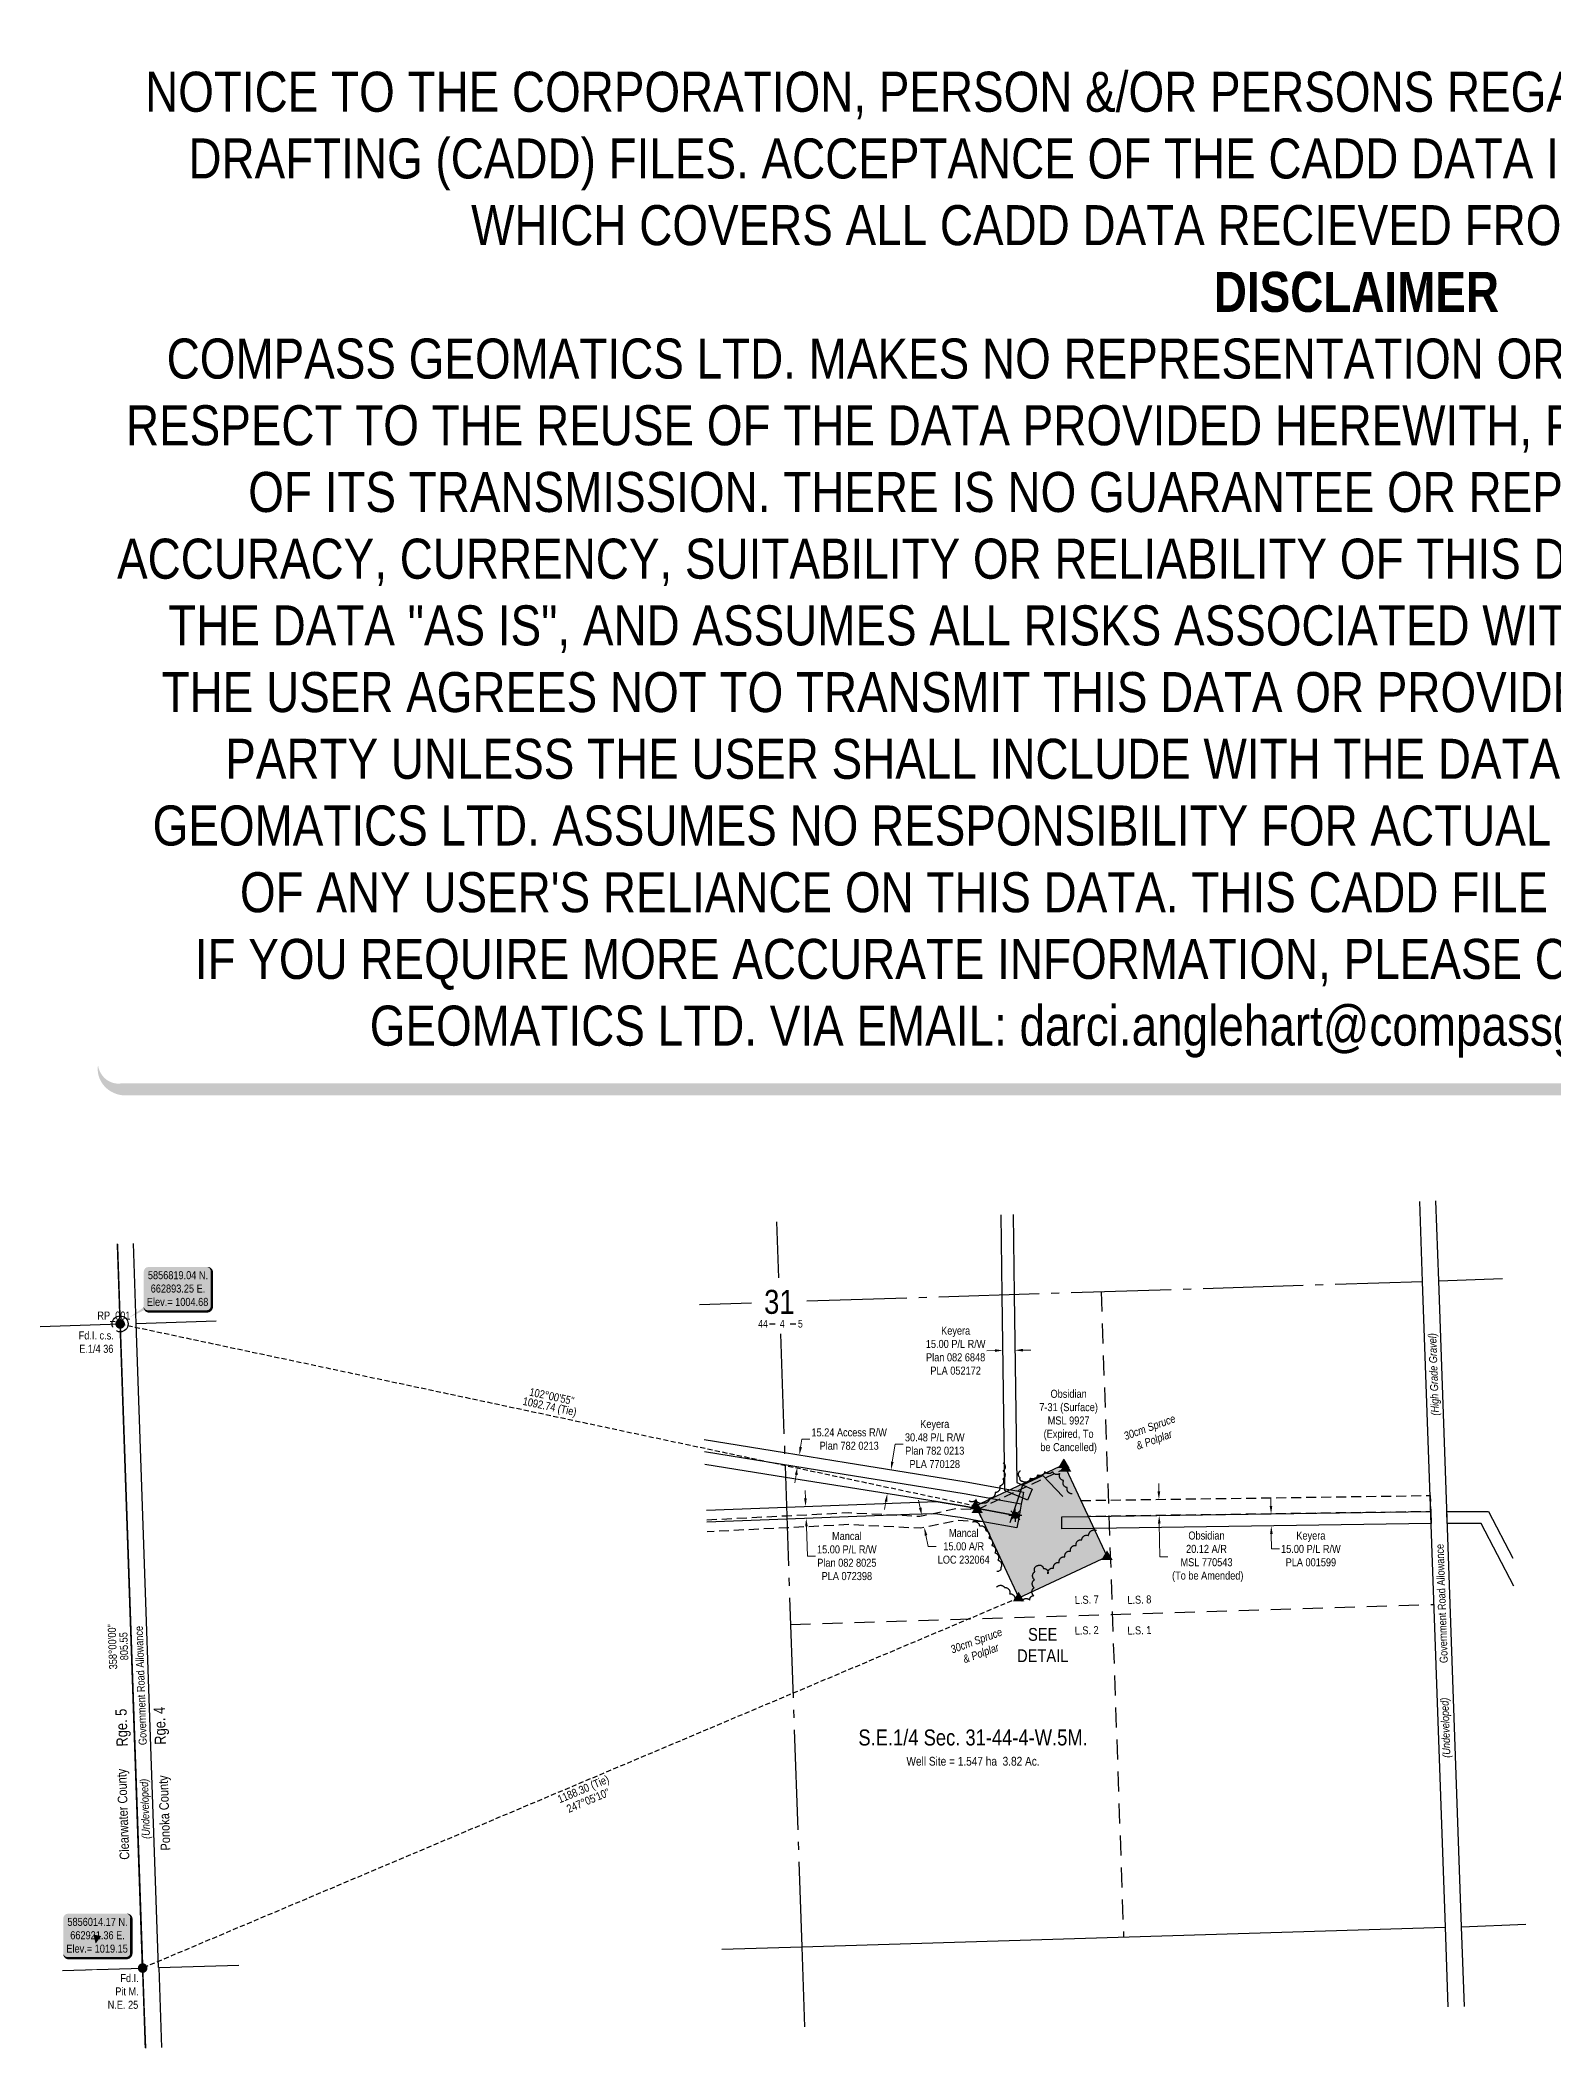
# Model space of a CAD drawing. Extents: x 662793 to 666281, y 5855898 to 5858423.
# Drawn here: x 662793 to 664684, y 5855913 to 5858423 of the extents above; entities that cross this region are included whole.
import ezdxf
from ezdxf.enums import TextEntityAlignment as Align

# ---------------------------------------------------------------- set-up
doc = ezdxf.new("R2010")
doc.units = 0
doc.header["$LTSCALE"] = 5
doc.header["$PDSIZE"] = 0.5
for name, pattern in [('0', [1, 1, 0]), ('BORDER2', [22.225, 6.35, -3.175, 6.35, -3.175, 0, -3.175]), ('foc-ACCESSROAD', [3.75, 2.5, -1.25]), ('foc-LSD', [8, 5, -3]), ('foc-QUARTERLINE', [33, 25, -3, 2, -3]), ('foc-TIELINE', [1.875, 1.25, -0.625])]:
    doc.linetypes.add(name, pattern=pattern)
doc.layers.get('Defpoints').update_dxf_attribs({"color": 9})
for name, color, linetype in [('10', 1, 'Continuous'), ('35', 37, 'Continuous'), ('9', 3, 'Continuous'), ('AS-FENCE', 48, 'foc-FENCE'), ('C-AR', 13, 'foc-ACCESSROAD'), ('C-SYMBOL', 7, 'Continuous'), ('C-WS', 13, 'foc-ACCESSROAD'), ('C-WS-S', 8, 'Continuous'), ('D-TXT', 6, 'Continuous'), ('DETAIL-T', 7, 'Continuous'), ('F-AR', 190, 'foc-ACCESSROAD'), ('F-RW', 190, 'Continuous'), ('L-33', 7, 'Continuous'), ('L-AREAREQUIRED', 7, 'Continuous'), ('L-BD', 7, 'Continuous'), ('L-MON', 1, 'Continuous'), ('L-QSEC', 8, 'foc-QUARTERLINE'), ('L-ROAD-T', 7, 'Continuous'), ('L-SEC', 7, 'Continuous'), ('L-SECLBL', 7, 'Continuous'), ('L-SECTION-LSD', 7, 'foc-LSD'), ('L-TIE', 7, 'foc-TIELINE'), ('P-PROPOSED', 10, 'Continuous'), ('P-PROPOSED-H', 21, 'Continuous'), ('T-BUSH', 110, '0'), ('T-BUSH-T', 110, 'Continuous')]:
    doc.layers.add(name, color=color, linetype=linetype)
doc.layers.add('AS-COUNTY', color=7, linetype='BORDER2', lineweight=60, true_color=0xcc33ff)
for name, color, linetype, lineweight in [('C-AR-T', 13, 'Continuous', 9), ('C-WS-T', 13, 'Continuous', 9), ('F-AR-T', 190, 'Continuous', 9), ('F-RW-T', 190, 'Continuous', 9), ('T-TEXT', 48, 'Continuous', 18)]:
    doc.layers.add(name, color=color, linetype=linetype, lineweight=lineweight)
doc.layers.add('DISCLAIMER', color=7, linetype='Continuous', plot=False)
doc.styles.add('100L', font='ARIALN.TTF', dxfattribs={"height": 11})
doc.styles.add('175L', font='ARIALN.TTF', dxfattribs={"height": 20})
doc.styles.add('240', font='ARIALN.TTF', dxfattribs={"height": 30})
doc.styles.add('80', font='ARIALN.TTF', dxfattribs={"height": 10})
doc.styles.add('80CG', font='ARIALN.TTF', dxfattribs={"height": 10})
doc.styles.add('80L', font='ARIALN.TTF', dxfattribs={"height": 10})
doc.styles.add('80LS', font='ARIALNI.TTF', dxfattribs={"height": 10})
doc.styles.add('foc-LtypeFont', font='ARIALN.TTF', dxfattribs={"height": 7.35})
doc.styles.add('SIMPLEX', font='ARIALN.TTF')
doc.linetypes.add('foc-FENCE', pattern='A,10,-1,["X",foc-LtypeFont,S=0.2,R=0,X=-0.625,Y=-0.75],-1.24', length=12.24)
doc.dimstyles.new('Compass 5 000', dxfattribs={"dimscale": 5, "dimtxt": 9, "dimasz": 2, "dimexe": 0.2, "dimexo": 0.0625, "dimgap": 0.5, "dimtad": 0, "dimtih": 1, "dimtoh": 1, "dimzin": 0, "dimdsep": 46, "dimtxsty": '80CG', "dimcen": 0.1, "dimse1": 1, "dimse2": 1, "dimclrd": 256, "dimclrt": 256, "dimaunit": 1, "dimadec": 4, "dimazin": 0, "dimtfac": 0.06, "dimtofl": 0, "dimtmove": 0, "dimatfit": 1, "dimfxl": 0.2, "dimtolj": 1, "dimtzin": 0, "dimlwd": -1, "dimarcsym": 0})

# ---------------------------------------------------------------- blocks, each defined once
blk = doc.blocks.new('L-SECLBL')
at = {"layer": '9', "color": 7}
for p, q in [((-5.1, -27.8), (-12.3, -27.8)), ((20.7, -27.8), (13.5, -27.8))]:
    blk.add_line(p, q, dxfattribs=at)
at = {"layer": '10', "color": 2, "style": 'SIMPLEX'}
blk.add_attdef('SEC', text='', height=30, dxfattribs=at).set_placement((0, 0), align=Align.MIDDLE)
at = {"layer": '10', "color": 5, "style": '80L'}
blk.add_attdef('TWP', text='', height=9.5, dxfattribs=at).set_placement((-14.4, -27.4), align=Align.MIDDLE_RIGHT)
blk.add_attdef('RGE', text='', height=9.5, dxfattribs=at).set_placement((3.6, -27.4), align=Align.MIDDLE_CENTER)
blk.add_attdef('MER', text='', height=9.5, dxfattribs=at).set_placement((23.2, -27.4), align=Align.MIDDLE_LEFT)
blk = doc.blocks.new('*D37')
at = {"layer": 'C-AR-T', "transparency": 16777216}
for p, q in [((664190.6, 5856609.8), (664190.5, 5856619.8)), ((664191.2, 5856569.7), (664191.7, 5856528.1)), ((664191.7, 5856528.1), (664201.7, 5856528.1))]:
    blk.add_line(p, q, dxfattribs=at)
for points in [[(664192.3, 5856609.8), (664188.9, 5856609.8), (664190.7, 5856599.8)], [(664192.8, 5856569.7), (664189.5, 5856569.6), (664191, 5856579.7)]]:
    blk.add_solid(points, dxfattribs=at)
at = {"layer": 'Defpoints', "color": 0, "transparency": 16777216}
for p in [(664190.7, 5856599.8), (664222.7, 5856600.2), (664223, 5856580.1)]:
    blk.add_point(p, dxfattribs=at)
at = {"layer": 'C-AR-T', "transparency": 16777216, "insert": (664250.1, 5856528.1), "char_height": 10, "attachment_point": 5, "style": '80CG'}
blk.add_mtext('\\A1;Obsidian\\P20.12 A/R\\PMSL 770543\\P (To be Amended)', dxfattribs=at)
blk = doc.blocks.new('*D38')
at = {"layer": 'Defpoints', "color": 0, "transparency": 16777216}
for p in [(664327.8, 5856581.6), (664328, 5856566.6), (664331, 5856566.6)]:
    blk.add_point(p, dxfattribs=at)
at = {"layer": 'F-RW-T', "transparency": 16777216}
for p, q in [((664330.6, 5856591.6), (664330.5, 5856601.6)), ((664331.1, 5856556.6), (664331.4, 5856537.8)), ((664331.4, 5856537.8), (664341.4, 5856537.8))]:
    blk.add_line(p, q, dxfattribs=at)
for points in [[(664332.3, 5856591.7), (664329, 5856591.6), (664330.8, 5856581.6)], [(664332.8, 5856556.7), (664329.5, 5856556.6), (664331, 5856566.6)]]:
    blk.add_solid(points, dxfattribs=at)
at = {"layer": 'F-RW-T', "transparency": 16777216, "insert": (664380.5, 5856537.8), "char_height": 10, "attachment_point": 5, "style": '80CG'}
blk.add_mtext('\\A1;Keyera\\P15.00 P/L R/W\\PPLA 001599', dxfattribs=at)
blk = doc.blocks.new('*D39')
at = {"layer": 'Defpoints', "color": 0, "transparency": 16777216}
for p in [(663894.6, 5856579.4), (663919.5, 5856584.5), (663922.5, 5856569.9)]:
    blk.add_point(p, dxfattribs=at)
at = {"layer": 'F-AR-T', "transparency": 16777216}
for p, q in [((663892.6, 5856589.1), (663890.6, 5856598.9)), ((663899.7, 5856554.9), (663902.6, 5856541.1)), ((663902.6, 5856541.1), (663912.6, 5856541.1))]:
    blk.add_line(p, q, dxfattribs=at)
for points in [[(663894.2, 5856589.5), (663891, 5856588.8), (663894.6, 5856579.4)], [(663901.4, 5856555.2), (663898.1, 5856554.5), (663897.7, 5856564.7)]]:
    blk.add_solid(points, dxfattribs=at)
at = {"layer": 'F-AR-T', "transparency": 16777216, "insert": (663946.9, 5856541.1), "char_height": 10, "attachment_point": 5, "style": '80CG'}
blk.add_mtext('\\A1;Mancal\\P15.00 A/R\\PLOC 232064', dxfattribs=at)
blk = doc.blocks.new('*D40')
at = {"layer": 'Defpoints', "color": 0, "transparency": 16777216}
for p in [(663770, 5856591.8), (663750.1, 5856576), (663770.5, 5856576.8)]:
    blk.add_point(p, dxfattribs=at)
at = {"layer": 'F-RW-T', "transparency": 16777216}
for p, q in [((663749.2, 5856601), (663748.8, 5856611)), ((663750.4, 5856566), (663751.8, 5856528.9)), ((663751.8, 5856528.9), (663761.8, 5856528.9))]:
    blk.add_line(p, q, dxfattribs=at)
for points in [[(663750.8, 5856601.1), (663747.5, 5856600.9), (663749.5, 5856591)], [(663752.1, 5856566.1), (663748.8, 5856566), (663750.1, 5856576)]]:
    blk.add_solid(points, dxfattribs=at)
at = {"layer": 'F-RW-T', "transparency": 16777216, "insert": (663800.9, 5856528.9), "char_height": 10, "attachment_point": 5, "style": '80CG'}
blk.add_mtext('\\A1;Mancal\\P15.00 P/L R/W\\PPlan 082 8025\\PPLA 072398', dxfattribs=at)
blk = doc.blocks.new('*D41')
at = {"layer": 'Defpoints', "color": 0, "transparency": 16777216}
for p in [(663995.9, 5856785.9), (663996.7, 5856727.6), (664011.7, 5856727.8)]:
    blk.add_point(p, dxfattribs=at)
at = {"layer": 'F-RW-T', "transparency": 16777216}
for p, q in [((663985.9, 5856785.8), (663975.9, 5856785.6)), ((664020.9, 5856786.2), (664030.9, 5856786.3))]:
    blk.add_line(p, q, dxfattribs=at)
for points in [[(663985.9, 5856787.4), (663985.9, 5856784.1), (663995.9, 5856785.9)], [(664020.9, 5856787.9), (664021, 5856784.5), (664010.9, 5856786.1)]]:
    blk.add_solid(points, dxfattribs=at)
at = {"layer": 'F-RW-T', "transparency": 16777216, "insert": (663936.8, 5856785.6), "char_height": 10, "attachment_point": 5, "style": '80CG'}
blk.add_mtext('\\A1;Keyera\\P15.00 P/L R/W\\PPlan 082 6848\\PPLA 052172', dxfattribs=at)
blk = doc.blocks.new('*D42')
at = {"layer": 'Defpoints', "color": 0, "transparency": 16777216}
for p in [(663741.6, 5856655.4), (663812.2, 5856644), (663809.8, 5856629)]:
    blk.add_point(p, dxfattribs=at)
at = {"layer": 'F-RW-T', "transparency": 16777216}
for p, q in [((663743.2, 5856665.2), (663744.8, 5856675.1)), ((663744.8, 5856675.1), (663754.8, 5856675.1)), ((663737.6, 5856630.4), (663736, 5856620.6))]:
    blk.add_line(p, q, dxfattribs=at)
for points in [[(663741.6, 5856665.5), (663744.9, 5856665), (663741.6, 5856655.4)], [(663736, 5856630.7), (663739.3, 5856630.2), (663739.2, 5856640.3)]]:
    blk.add_solid(points, dxfattribs=at)
at = {"layer": 'F-RW-T', "transparency": 16777216, "insert": (663803.8, 5856675.1), "char_height": 10, "attachment_point": 5, "style": '80CG'}
blk.add_mtext('\\A1;15.24 Access R/W\\PPlan 782 0213', dxfattribs=at)
blk = doc.blocks.new('STRIA')
blk.add_hatch(color=255).paths.add_polyline_path([(-0.04, 1.52), (-1.47, -0.87), (1.39, -0.87)])
blk = doc.blocks.new('STRIAA')
blk.add_blockref('STRIA', (0, 0))
blk = doc.blocks.new('STRIB')
at = {"color": 1}
blk.add_solid([(-1.12, -0.67), (-0.04, 1.13), (1.04, -0.67)], dxfattribs=at)
blk = doc.blocks.new('STRIBB')
blk.add_blockref('STRIB', (0, 0))
blk = doc.blocks.new('STRICC')
for name in ['STRIAA', 'STRIBB']:
    blk.add_blockref(name, (0, 0))
blk = doc.blocks.new('fdspike')
blk.add_blockref('STRICC', (0, 0))
blk = doc.blocks.new('TRIA')
blk.add_hatch(color=255).paths.add_polyline_path([(-0.04, 1.52), (-1.47, -0.87), (1.39, -0.87)])
blk = doc.blocks.new('TRIAA')
blk.add_blockref('TRIA', (0, 0))
blk = doc.blocks.new('TRIB')
at = {"color": 1}
blk.add_lwpolyline([(-1.12, -0.67), (-0.04, 1.13), (1.04, -0.67)], close=True, dxfattribs=at)
blk = doc.blocks.new('TRIBB')
blk.add_blockref('TRIB', (0, 0))
blk = doc.blocks.new('TRICC')
for name in ['TRIAA', 'TRIBB']:
    blk.add_blockref(name, (0, 0))
blk = doc.blocks.new('plspike')
blk.add_blockref('TRICC', (0, 0))
blk = doc.blocks.new('GAS')
h = blk.add_hatch(color=255)
h.dxf.hatch_style = 1
edge = h.paths.add_edge_path()
edge.add_arc((0, 0), 0.9, 0, 360)
for p, q in [((-0.81, 0), (-1.62, 0)), ((-0.57, 0.57), (-1.14, 1.14)), ((0, 0.81), (0, 1.62)), ((0.57, 0.57), (1.14, 1.14)), ((1.62, 0), (0.81, 0)), ((-0.57, -0.57), (-1.14, -1.14)), ((0, -0.81), (0, -1.62)), ((1.14, -1.14), (0.57, -0.57))]:
    blk.add_line(p, q)
blk.add_circle((0, 0), 0.8)
blk = doc.blocks.new('*U43')
h = blk.add_hatch(color=254)
edge = h.paths.add_edge_path()
edge.add_line((-36.5, -28.5), (36.5, -28.5))
edge.add_arc((36.5, -22.5), 6, 270, 360)
edge.add_line((42.5, -22.5), (42.5, 21))
edge.add_arc((36.5, 21), 6, 0, 90)
edge.add_line((36.5, 27), (-36.5, 27))
edge.add_arc((-36.5, 21), 6, 90, 180)
edge.add_line((-42.5, 21), (-42.5, -22.5))
edge.add_arc((-36.5, -22.5), 6, 180, 270)
at = {"color": 1, "flags": 128}
blk.add_lwpolyline([(-36.5, -28.5, 3, 3, 0), (36.5, -28.5, 3, 3, 0.414214), (42.5, -22.5, 3, 3, 0), (42.5, 21, 3, 0, 0.414214), (36.5, 27, 0, 0, 0), (-36.5, 27, 0, 0, 0.414214), (-42.5, 21, 0, 0, 0), (-42.5, -22.5, 0, 3, 0.414214)], format="xyseb", close=True, dxfattribs=at)
blk.add_lwpolyline([(-2, -10.4, 0, 10, 0), (0, 0, 5, 5, 0)], format="xyseb", dxfattribs=at)
at = {"color": 1, "style": '80'}
blk.add_attdef('ENTER_TEXT_001', (-36, -5), '', height=10, dxfattribs=at)
blk = doc.blocks.new('*U44')
h = blk.add_hatch(color=254)
edge = h.paths.add_edge_path()
edge.add_line((-36.5, -28.5), (36.5, -28.5))
edge.add_arc((36.5, -22.5), 6, 270, 360)
edge.add_line((42.5, -22.5), (42.5, 21))
edge.add_arc((36.5, 21), 6, 0, 90)
edge.add_line((36.5, 27), (-36.5, 27))
edge.add_arc((-36.5, 21), 6, 90, 180)
edge.add_line((-42.5, 21), (-42.5, -22.5))
edge.add_arc((-36.5, -22.5), 6, 180, 270)
at = {"color": 1, "flags": 128}
blk.add_lwpolyline([(-36.5, -28.5, 3, 3, 0), (36.5, -28.5, 3, 3, 0.414214), (42.5, -22.5, 3, 3, 0), (42.5, 21, 3, 0, 0.414214), (36.5, 27, 0, 0, 0), (-36.5, 27, 0, 0, 0.414214), (-42.5, 21, 0, 0, 0), (-42.5, -22.5, 0, 3, 0.414214)], format="xyseb", close=True, dxfattribs=at)
blk.add_lwpolyline([(-61.7, -36.8, 0, 10, 0), (0, 0, 5, 5, 0)], format="xyseb", dxfattribs=at)
at = {"color": 1, "style": '80'}
blk.add_attdef('ENTER_TEXT_001', (-36, -5), '', height=10, dxfattribs=at)
blk = doc.blocks.new('*D50')
at = {"layer": 'Defpoints', "color": 0, "transparency": 16777216}
for p in [(663847, 5856638.4), (663856.1, 5856636.9), (663842.2, 5856608.3)]:
    blk.add_point(p, dxfattribs=at)
at = {"layer": 'F-RW-T', "transparency": 16777216}
for p, q in [((663857.7, 5856646.8), (663861.3, 5856668.9)), ((663861.3, 5856668.9), (663871.3, 5856668.9)), ((663849.7, 5856597), (663848.1, 5856587.1))]:
    blk.add_line(p, q, dxfattribs=at)
for points in [[(663856.1, 5856647.1), (663859.4, 5856646.5), (663856.1, 5856636.9)], [(663848.1, 5856597.2), (663851.4, 5856596.7), (663851.3, 5856606.8)]]:
    blk.add_solid(points, dxfattribs=at)
at = {"layer": 'F-RW-T', "transparency": 16777216, "insert": (663910.7, 5856668.9), "char_height": 10, "attachment_point": 5, "style": '80CG'}
blk.add_mtext('\\A1;Keyera\\P30.48 P/L R/W\\PPlan 782 0213\\PPLA 770128', dxfattribs=at)
blk = doc.blocks.new('fdia')
at = {"color": 255, "const_width": 1}
blk.add_lwpolyline([(-0.5, 0, 1), (0.5, 0, 1)], format="xyb", close=True, dxfattribs=at)
blk = doc.blocks.new('Fdiaa')
blk.add_blockref('fdia', (0, 0))
blk = doc.blocks.new('fdib')
at = {"color": 1, "const_width": 1.6}
blk.add_lwpolyline([(-0.4, 0, 1), (0.4, 0, 1)], format="xyb", close=True, dxfattribs=at)
at = {"color": 1}
blk.add_circle((0, 0), 0.8, dxfattribs=at)
blk = doc.blocks.new('Fdibb')
blk.add_blockref('fdib', (0, 0))
blk = doc.blocks.new('fdicc')
for name in ['Fdibb', 'Fdiaa']:
    blk.add_blockref(name, (0, 0))
blk = doc.blocks.new('FDI')
blk.add_blockref('fdicc', (0, 0))
blk = doc.blocks.new('Disclaimer_Legal')
at = {"layer": 'DISCLAIMER', "color": 254, "flags": 128}
blk.add_lwpolyline([(-3612.9, -1104.6, 37.5, 37.5, 0), (4096.1, -1104.6, 37.5, 37.5, 0.414214), (4171.1, -1029.6, 37.5, 37.5, 0), (4171.1, 2078.7, 37.5, 0, 0.414214), (4096.1, 2153.7, 0, 0, 0), (-3612.9, 2153.7, 0, 0, 0.414214), (-3687.9, 2078.7, 0, 0, 0), (-3687.9, -1029.6, 0, 37.5, 0.414214)], format="xyseb", close=True, dxfattribs=at)
at = {"layer": 'DISCLAIMER', "color": 254, "insert": (241.6, 533.9), "char_height": 125, "width": 7717.568, "attachment_point": 5, "style": '80'}
blk.add_mtext('NOTICE TO THE CORPORATION, PERSON &/OR PERSONS REGARDING THIS COMPUTER AIDED DESIGN AND DRAFTING (CADD) FILES. ACCEPTANCE OF THE CADD DATA IS BASED ON THE FOLLOWING DISCLAIMER WHICH COVERS ALL CADD DATA RECIEVED FROM COMPASS GEOMATICS LTD.\\P{\\fArial Narrow|b1|i0|c0|p34;DISCLAIMER}\\PCOMPASS GEOMATICS LTD. MAKES NO REPRESENTATION OR WARRANTIES, EXPRESS OR IMPLIED, WITH RESPECT TO THE REUSE OF THE DATA PROVIDED HEREWITH, REGARDLESS OF ITS FORMAT OR THE MEANS OF ITS TRANSMISSION. THERE IS NO GUARANTEE OR REPRESENTATION TO THE USER AS TO THE ACCURACY, CURRENCY, SUITABILITY OR RELIABILITY OF THIS DATA FOR ANY PURPOSE. THE USER ACCEPTS THE DATA "AS IS", AND ASSUMES ALL RISKS ASSOCIATED WITH ITS USE. BY ACCEPTANCE OF THIS DATA, THE USER AGREES NOT TO TRANSMIT THIS DATA OR PROVIDE ACCESS OR ANY PART OF IT TO ANOTHER PARTY UNLESS THE USER SHALL INCLUDE WITH THE DATA A COPY OF THIS DISCLAIMER. COMPASS GEOMATICS LTD. ASSUMES NO RESPONSIBILITY FOR ACTUAL OR CONSEQUENTIAL DAMAGE AS A RESULT OF ANY USER\'S RELIANCE ON THIS DATA. THIS CADD FILE IS FOR ILLUSTRATION PURPOSES ONLY.\\PIF YOU REQUIRE MORE ACCURATE INFORMATION, PLEASE CONTACT DARCI ANGLEHART AT COMPASS GEOMATICS LTD. VIA EMAIL: darci.anglehart@compassgeomatics.ca OR CELL: 506-961-7292', dxfattribs=at)

msp = doc.modelspace()

# ---------------------------------------------------------------- hatches: boundary and pattern name
at = {"layer": 'P-PROPOSED-H'}
h = msp.add_hatch(color=256, dxfattribs=at)
h.dxf.hatch_style = 1
h.paths.add_polyline_path([(664126.035, 5856528.457), (664072.194, 5856643.359), (663961.818, 5856591.639), (664015.659, 5856476.736)])

# ---------------------------------------------------------------- linework, layer by layer
at = {"layer": '35', "color": 3}
msp.add_circle((662893.246, 5856819.044), 9.998, dxfattribs=at)
at = {"layer": 'AS-COUNTY', "const_width": 2, "flags": 128}
msp.add_lwpolyline([(662924.792, 5855914.26), (662921.364, 5856014.172), (662893.26, 5856819.071), (662889.851, 5856919.01)], dxfattribs=at)
at = {"layer": 'AS-FENCE', "flags": 128}
msp.add_lwpolyline([(664004.835, 5856570.801), (664020.597, 5856617.818), (664045.596, 5856629.655), (664070.573, 5856603.321)], dxfattribs=at)
at = {"layer": 'C-AR', "flags": 128}
msp.add_lwpolyline([(664093.255, 5856598.403), (664529.511, 5856604.612), (664530.221, 5856584.486), (664102.626, 5856578.401)], close=True, dxfattribs=at)
at = {"layer": 'C-WS', "flags": 128}
msp.add_lwpolyline([(663963.942, 5856587.105), (664074.322, 5856638.816)], dxfattribs=at)
at = {"layer": 'F-AR', "flags": 128}
msp.add_lwpolyline([(663626.027, 5856574.34), (663725.918, 5856579.345), (663803.333, 5856583.224), (663864.09, 5856580.181), (663891.933, 5856578.787), (663905.974, 5856581.722), (663937.795, 5856588.375), (663963.892, 5856587.21), (663964.341, 5856586.244), (663971.12, 5856571.772), (663939.013, 5856573.309), (663893.112, 5856563.713), (663864.318, 5856565.155), (663803.321, 5856568.21), (663726.44, 5856564.324), (663626.551, 5856559.276)], dxfattribs=at)
at = {"layer": 'F-RW'}
for points in [[(664008.729, 5856955.953), (664010.025, 5856855.926), (664013.074, 5856620.774), (664024.947, 5856615.813), (664032.326, 5856612.73), (664026.538, 5856598.879), (664020.216, 5856601.521), (664006.593, 5856607.213), (663998.191, 5856610.723), (663998.161, 5856613.047), (663995.019, 5856855.45), (663993.723, 5856955.476)], [(663622.542, 5856674.591), (663723.172, 5856658.343), (663799.883, 5856645.956), (663950.135, 5856621.809), (663998.161, 5856613.047), (664013.192, 5856610.305), (664021.54, 5856608.781), (664020.216, 5856601.521), (664018.807, 5856593.793), (664016.073, 5856578.805), (663968.992, 5856587.393), (663965.603, 5856588.011), (663944.981, 5856591.689), (663932.362, 5856593.8), (663912.611, 5856596.975), (663795.036, 5856615.872), (663724.251, 5856627.301), (663623.621, 5856643.548)], [(664018.807, 5856593.792), (663947.558, 5856606.791), (663797.465, 5856630.913), (663623.081, 5856659.069)], [(663625.605, 5856586.477), (663725.543, 5856590.132), (663912.611, 5856596.975), (663932.362, 5856593.8), (663944.981, 5856591.689), (663965.603, 5856588.011), (663968.992, 5856587.393), (664016.073, 5856578.805), (664013.379, 5856564.037), (663971.133, 5856571.746), (663942.446, 5856576.976), (663932.947, 5856578.503), (663911.616, 5856581.931), (663879.277, 5856580.736), (663726.064, 5856575.144), (663626.126, 5856571.488)], [(664633.843, 5856491.389), (664593.24, 5856569.608), (664550.874, 5856569.519), (664550.344, 5856584.529), (664602.35, 5856584.64), (664632.583, 5856526.398)]]:
    msp.add_lwpolyline(points, dxfattribs=at)
msp.add_lwpolyline([(664530.221, 5856584.486), (664530.75, 5856569.48), (664109.738, 5856563.491), (664069.609, 5856562.919), (664069.396, 5856577.926), (664102.751, 5856578.402), (664530.221, 5856584.486)], close=True, dxfattribs=at)
at = {"layer": 'L-QSEC'}
for p, q in [((663713.154, 5856946.568), (663715.586, 5856876.604)), ((663751.087, 5856847.72), (664520.073, 5856872.137)), ((664540.173, 5856872.857), (664620.009, 5856875.719)), ((663616.671, 5856843.453), (663681.855, 5856845.522)), ((662793.373, 5856815.985), (662893.276, 5856819.071)), ((662913.377, 5856819.761), (663013.351, 5856822.936)), ((663718.017, 5856806.663), (663744.642, 5856040.648)), ((663744.642, 5856040.648), (663748.123, 5855940.709))]:
    msp.add_line(p, q, dxfattribs=at)
at = {"layer": 'L-SEC'}
for p, q in [((664520.073, 5856872.137), (664516.549, 5856972.076)), ((664540.176, 5856872.846), (664536.655, 5856972.714)), ((662893.249, 5856819.04), (662889.851, 5856919.01)), ((662913.349, 5856819.742), (662909.926, 5856919.613)), ((664548.542, 5856065.098), (664520.073, 5856872.137)), ((664568.645, 5856065.807), (664540.176, 5856872.846)), ((662921.364, 5856014.172), (662893.249, 5856819.04)), ((662941.21, 5856014.863), (662913.349, 5856819.742)), ((663744.642, 5856040.648), (664548.542, 5856065.098)), ((664552.062, 5855965.622), (664548.542, 5856065.098)), ((664568.643, 5856065.863), (664649.051, 5856068.92)), ((664572.168, 5855966.245), (664568.645, 5856065.809)), ((663644.688, 5856037.608), (663744.642, 5856040.648)), ((662821.362, 5856011.16), (662921.364, 5856014.172)), ((662921.364, 5856014.172), (662924.792, 5855914.26)), ((662941.464, 5856014.874), (663041.37, 5856017.909)), ((662941.464, 5856014.874), (662944.895, 5855914.879))]:
    msp.add_line(p, q, dxfattribs=at)
at = {"layer": 'L-SECTION-LSD'}
for p, q in [((664118.354, 5856859.382), (664146.592, 5856052.874)), ((663730.635, 5856443.637), (664534.308, 5856468.618))]:
    msp.add_line(p, q, dxfattribs=at)
at = {"layer": 'L-TIE', "flags": 128}
for points in [[(662893.246, 5856819.044), (663961.818, 5856591.639)], [(664015.659, 5856476.736), (662921.364, 5856014.172)]]:
    msp.add_lwpolyline(points, dxfattribs=at)
at = {"layer": 'P-PROPOSED'}
msp.add_lwpolyline([(664126.035, 5856528.457), (664072.194, 5856643.359), (663961.818, 5856591.639), (664015.659, 5856476.736)], close=True, dxfattribs=at)
at = {"layer": 'T-BUSH', "flags": 128}
for points in [[(663996.163, 5856645.328, -0.52056705), (663995.971, 5856635.332, -0.52056705), (663995.78, 5856625.336, -0.52056705), (663991.844, 5856616.414, -0.52056705), (663985.958, 5856608.333, -0.52056705), (663978.892, 5856601.361, -0.52056705), (663971.149, 5856595.392, -0.52056705), (663962.302, 5856599.776, -0.52056705), (663953.541, 5856598.156, -0.52056705)], [(664082.493, 5856606.722, -0.52056705), (664076.188, 5856614.437, -0.52056705), (664071.628, 5856623.334, -0.52056705), (664067.067, 5856632.231, -0.52056705), (664057.798, 5856634.552, -0.52056705), (664048.13, 5856634.436, -0.52056705), (664039.042, 5856630.269, -0.52056705), (664029.954, 5856626.102, -0.52056705), (664020.866, 5856621.935, -0.52056705), (664017.364, 5856626.767, -0.52056705), (664017.696, 5856635.442, -0.52056705)], [(663957.916, 5856571.622, -0.52056705), (663966.534, 5856566.554, -0.52056705), (663974.361, 5856560.799, -0.52056705), (663978.165, 5856551.554, -0.52056705), (663981.97, 5856542.308, -0.52056705), (663985.774, 5856533.062, -0.52056705), (663989.578, 5856523.817, -0.52056705), (663993.305, 5856514.587, -0.52056705), (663988.442, 5856509.757, -0.52056705)], [(663987.95, 5856490.063, -0.52056705), (663997.942, 5856489.729, -0.52056705), (664004.225, 5856481.954, -0.52056705), (664010.507, 5856474.176, -0.52056705), (664019.691, 5856473.031, -0.52056705), (664029.667, 5856473.695, -0.52056705), (664034.419, 5856479.465, -0.52056705), (664034.856, 5856489.453, -0.52056705), (664035.292, 5856499.441, -0.52056705), (664035.729, 5856509.43, -0.52056705), (664039.653, 5856517.208, -0.52056705), (664046.363, 5856513.452, -0.52056705), (664052.073, 5856506.753, -0.52056705), (664059.125, 5856513.839, -0.52056705), (664066.178, 5856520.926, -0.52056705), (664073.23, 5856528.013, -0.52056705), (664080.282, 5856535.1, -0.52056705), (664087.334, 5856542.187, -0.52056705), (664094.409, 5856549.245, -0.52056705), (664102.828, 5856554.638, -0.52056705), (664112.936, 5856561.111, -0.52056705)]]:
    msp.add_lwpolyline(points, format="xyb", dxfattribs=at)

# ---------------------------------------------------------------- block references
at = {"xscale": 0.4, "yscale": 0.4, "zscale": 0.4}
msp.add_blockref('Disclaimer_Legal', (664340.724, 5857554.1), dxfattribs=at)
at = {"layer": 'C-WS-S', "xscale": 4.999999999999981, "yscale": 4.999999999999981, "zscale": 4.999999999999981}
msp.add_blockref('GAS', (664011.324, 5856579.82), dxfattribs=at)
at = {"layer": 'DETAIL-T', "linetype": 'Continuous'}
ref = msp.add_blockref('*U44', (662965.21, 5856863.172), dxfattribs=dict(at, xscale=0.9997688099999977, yscale=0.9997688099999977, zscale=0.9997688099999977))
ref.add_attrib('ENTER_TEXT_001', '5856819.04 N.', (662927.9, 5856874.942), dxfattribs={"layer": '0', "color": 1, "height": 9.99769, "style": '80'})
ref.add_attrib('ENTER_TEXT_002', '662893.25 E.', (662931.422, 5856858.238), dxfattribs={"layer": '0', "color": 1, "height": 9.99769, "style": '80'})
ref.add_attrib('ENTER_TEXT_003', 'Elev.= 1004.68', (662926.645, 5856841.534), dxfattribs={"layer": '0', "color": 1, "height": 9.99769, "style": '80'})
ref = msp.add_blockref('*U43', (662864.696, 5856055.108), dxfattribs=dict(at, xscale=0.9997688099999977, yscale=0.9997688099999977, zscale=0.9997688099999977))
ref.add_attrib('ENTER_TEXT_001', '5856014.17 N.', (662827.386, 5856066.878), dxfattribs={"layer": '0', "color": 1, "height": 9.99769, "style": '80'})
ref.add_attrib('ENTER_TEXT_002', '662921.36 E.', (662830.908, 5856050.174), dxfattribs={"layer": '0', "color": 1, "height": 9.99769, "style": '80'})
ref.add_attrib('ENTER_TEXT_003', 'Elev.= 1019.15', (662826.11, 5856033.47), dxfattribs={"layer": '0', "color": 1, "height": 9.99769, "style": '80'})
at = {"layer": 'L-MON', "color": 3, "xscale": 4.998879099999995, "yscale": 4.998879099999995, "zscale": 4.998879099999995}
for name, p in [('plspike', (664072.21, 5856643.365)), ('fdspike', (664074.321, 5856638.844)), ('plspike', (663961.81, 5856591.655)), ('fdspike', (663963.93, 5856587.123)), ('fdspike', (664126.055, 5856528.463)), ('fdspike', (664015.653, 5856476.725))]:
    msp.add_blockref(name, p, dxfattribs=at)
at = {"layer": 'L-SECLBL', "color": 3, "xscale": 0.99977582, "yscale": 0.99977582, "zscale": 0.99977582, "rotation": 0.01806210903269801}
msp.add_blockref('L-SECLBL', (663716.628, 5856846.626), dxfattribs=at).add_auto_attribs({'SEC': '31', 'TWP': '44', 'RGE': '4', 'MER': '5'})

# ---------------------------------------------------------------- texts
at = {"layer": '35', "color": 3, "style": '80'}
msp.add_attdef('RP_001', (662864.774, 5856824.457), 'RP', height=9.9977, dxfattribs=at)
at = {"layer": 'C-SYMBOL', "color": 3, "style": '175L'}
msp.add_text('S.E.1/4 Sec. 31-44-4-W.5M.', height=19.99552, dxfattribs=at).set_placement((663958.542, 5856286.287), align=Align.BOTTOM_CENTER)
at = {"layer": 'C-WS-T', "insert": (664077.894, 5856696.882), "char_height": 9.99776, "width": 72.60759, "attachment_point": 5, "style": '80CG'}
msp.add_mtext('\\A1;Obsidian\\P7-31 (Surface)\\PMSL 9927\\P(Expired, To\\Pbe Cancelled)', dxfattribs=at)
at = {"layer": 'D-TXT', "color": 3, "char_height": 13.9968, "attachment_point": 1, "rotation": 91.943905, "style": '80L'}
for s, width, insert in [('Rge. 5', 73.75526, (662888.802, 5856290.707)), ('Rge. 4', 63.86109, (662936.614, 5856292.994))]:
    msp.add_mtext_dynamic_manual_height_columns(s, width=width, gutter_width=47.5, heights=[0], dxfattribs=dict(at, insert=insert))
at = {"layer": 'DETAIL-T', "color": 3, "insert": (664045.562, 5856417.733), "char_height": 15.9964, "width": 63.62186, "attachment_point": 5, "style": '80CG'}
msp.add_mtext('SEE\\PDETAIL', dxfattribs=at)
at = {"layer": 'L-33', "color": 200, "linetype": 'Continuous', "true_color": 0xcc33ff, "char_height": 11.99723, "attachment_point": 5, "rotation": 91.982528, "style": '240'}
for s, width, insert in [('Clearwater County', 113.82532, (662898.592, 5856206.459)), ('Ponoka County', 93.99995, (662950.197, 5856208.062))]:
    msp.add_mtext_dynamic_manual_height_columns(s, width=width, gutter_width=45, heights=[0], dxfattribs=dict(at, insert=insert))
at = {"layer": 'L-AREAREQUIRED', "color": 5, "style": '100L'}
msp.add_text('Well Site = 1.547 ha  3.82 Ac.', height=10.99753, dxfattribs=at).set_placement((663958.542, 5856263.792), align=Align.BOTTOM_CENTER)
at = {"layer": 'L-BD', "style": '80L'}
for s, height, rotation, p in [("102°00'55''", 9.99776, 347.9841, (663432.484, 5856728.576)), ('1092.74 (Tie)', 9.99776, 347.9841, (663429.518, 5856714.641)), ("358°00'00''", 9.99776, 91.9997, (662883.582, 5856415.793)), ('805.55', 9.9978, 91.9997, (662897.82, 5856416.29)), ('1188.30 (Tie)', 9.99776, 22.9136, (663472.206, 5856236.7)), ("247°05'10''", 9.99776, 22.9136, (663477.753, 5856223.577))]:
    msp.add_text(s, height=height, rotation=rotation, dxfattribs=at).set_placement(p, align=Align.MIDDLE)
at = {"layer": 'L-ROAD-T', "style": '80L'}
for height, rotation, p in [(9.99776, 92.0203, (664543.887, 5856469.687)), (9.99769, 91.943905, (662918.982, 5856367.195))]:
    msp.add_text('Government Road Allowance', height=height, rotation=rotation, dxfattribs=at).set_placement(p, align=Align.MIDDLE_CENTER)
at = {"layer": 'L-SECTION-LSD', "style": '100L'}
for s, p in [('L.S. 7', (664085.803, 5856468.97)), ('L.S. 8', (664151.441, 5856468.99)), ('L.S. 2', (664085.649, 5856430.693)), ('L.S. 1', (664151.454, 5856430.714))]:
    msp.add_text(s, height=9.9978, rotation=1.780351, dxfattribs=at).set_placement(p)
at = {"layer": 'T-BUSH-T', "char_height": 9.99776, "width": 67.29501, "attachment_point": 5, "rotation": 20, "style": '80CG'}
for insert in [(664182.387, 5856680.765), (663965.987, 5856414.105)]:
    msp.add_mtext('\\A1;{\\fArial Narrow|b0|i1|c0|p34;30cm Spruce & Polplar}', dxfattribs=dict(at, insert=insert))
at = {"layer": 'T-TEXT', "style": '80LS'}
for s, height, rotation, p in [('(High Grade Gravel)', 9.99776, 92.020284, (664533.79, 5856755.947)), ('(Undeveloped)', 9.99776, 92.002238, (664548.531, 5856314.464)), ('(Undeveloped)', 9.99769, 91.943905, (662924.211, 5856213.132))]:
    msp.add_text(s, height=height, rotation=rotation, dxfattribs=at).set_placement(p, align=Align.MIDDLE_CENTER)

# ---------------------------------------------------------------- dimensions: what is measured, and where the dimension line sits
at = {"layer": 'C-AR-T'}
dim = msp.add_linear_dim(base=(664190.743, 5856599.795), p1=(664222.964, 5856580.108), p2=(664222.684, 5856600.239), angle=90.797319, text='Obsidian\\P20.12 A/R\\PMSL 770543\\P (To be Amended)', dimstyle='Compass 5 000', dxfattribs=at)
dim.commit()
dim.dimension.update_dxf_attribs({"geometry": '*D37', "text_midpoint": (664250.059, 5856528.076), "dimtype": 161})
at = {"layer": 'F-AR-T'}
dim = msp.add_linear_dim(base=(663894.642, 5856579.353), p1=(663922.536, 5856569.856), p2=(663919.472, 5856584.536), angle=101.79021, text='Mancal\\P15.00 A/R\\PLOC 232064', dimstyle='Compass 5 000', dxfattribs=at)
dim.commit()
dim.dimension.update_dxf_attribs({"geometry": '*D39', "text_midpoint": (663946.918, 5856541.096), "dimtype": 161})
at = {"layer": 'F-RW-T'}
for base, p1, p2, angle, text, picture, middle in [((663995.921, 5856785.881), (664011.668, 5856727.808), (663996.658, 5856727.618), 180.724405, 'Keyera\\P15.00 P/L R/W\\PPlan 082 6848\\PPLA 052172', '*D41', (663936.837, 5856785.628)), ((663856.127, 5856636.917), (663842.185, 5856608.294), (663847.02, 5856638.381), 80.869963, 'Keyera\\P30.48 P/L R/W\\PPlan 782 0213\\PPLA 770128', '*D50', (663910.745, 5856668.943)), ((663741.631, 5856655.362), (663809.757, 5856628.959), (663812.179, 5856644.002), 80.851901, '15.24 Access R/W\\PPlan 782 0213', '*D42', (663803.764, 5856675.108)), ((663750.064, 5856576.021), (663770.001, 5856591.753), (663770.544, 5856576.762), 272.072344, 'Mancal\\P15.00 P/L R/W\\PPlan 082 8025\\PPLA 072398', '*D40', (663800.856, 5856528.873)), ((664330.982, 5856566.638), (664327.802, 5856581.606), (664328.011, 5856566.597), 270.797045, 'Keyera\\P15.00 P/L R/W\\PPLA 001599', '*D38', (664380.469, 5856537.812))]:
    dim = msp.add_linear_dim(base=base, p1=p1, p2=p2, angle=angle, text=text, dimstyle='Compass 5 000', dxfattribs=at)
    dim.commit()
    dim.dimension.update_dxf_attribs({"geometry": picture, "text_midpoint": middle, "dimtype": 161})

# ---------------------------------------------------------------- next in the draw order: texts
at = {"layer": 'L-MON', "char_height": 9.99769, "attachment_point": 1, "style": '80L', "bg_fill": 2}
for s, width, insert in [('\\pi2.3008;Fd.I. c.s.\\P\\pi3.0715;E.1/4 36', 44.28975, (662839.119, 5856809.628)), ('\\pi30.029;Fd.I.\\P\\pi23.592;Pit M.\\P\\pi14.14;N.E. 25', 51.00687, (662863.52, 5856006.639))]:
    msp.add_mtext_dynamic_manual_height_columns(s, width=width, gutter_width=50.01, heights=[0], dxfattribs=dict(at, insert=insert))

# ---------------------------------------------------------------- next in the draw order: block references
at = {"layer": 'L-MON', "xscale": 4.999999999999992, "yscale": 4.999999999999992, "zscale": 4.999999999999992}
for p in [(662893.246, 5856819.044), (662921.364, 5856014.172)]:
    msp.add_blockref('FDI', p, dxfattribs=at)

doc.saveas('drawing.dxf')
